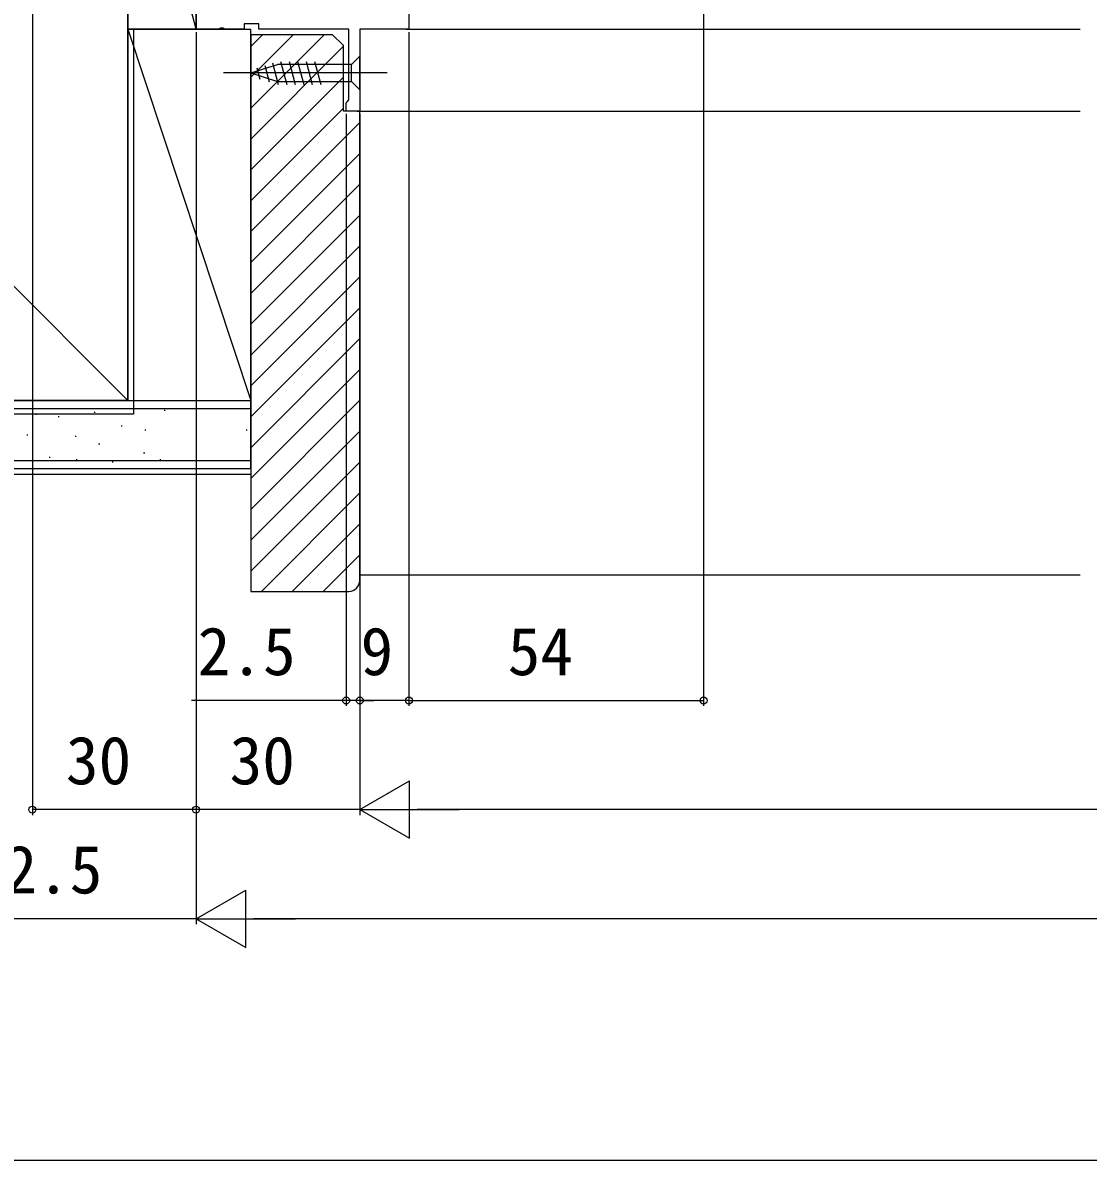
# Model space of a CAD drawing. Units: millimetres, scale not verified. Extents: x -525 to 525, y -783 to 779.
# Drawn here: x -304.3 to -109, y -782.9 to -574.4 of the extents above; entities that cross this region are included whole.
import ezdxf
from ezdxf.enums import TextEntityAlignment as Align

# ---------------------------------------------------------------- set-up
doc = ezdxf.new("R2010")
doc.units = ezdxf.units.MM
doc.header["$LTSCALE"] = 4
for name, color, linetype in [('0-2_YKK_11', 7, 'Continuous'), ('0-4_YKK_12', 2, 'Continuous'), ('0-5_YKK_13', 4, 'Continuous'), ('0-7_YKK_D', 6, 'Continuous'), ('0-8_YKK_ZWAK', 7, 'Continuous'), ('0-9_YSS_K', 3, 'Continuous'), ('0-A_YSS_KE', 3, 'Continuous')]:
    doc.layers.add(name, color=color, linetype=linetype)
doc.styles.add('ＭＳ ゴシック', font='')
doc.styles.get('ＭＳ ゴシック').set_extended_font_data('MS Gothic')

msp = doc.modelspace()

# ---------------------------------------------------------------- linework, layer by layer
at = {"layer": '0-2_YKK_11'}
msp.add_lwpolyline([(-233.5, -570.85), (-233.5, -575.65), (-242.5, -575.65), (-242.5, -590.65), (-245, -590.65), (-245, -589.15), (-244.75, -588.855), (-244.5, -588.559), (-244.5, -575.65), (-261, -575.65), (-261, -574.65), (-263.7, -574.65), (-263.7, -575.65), (-267.175, -575.65), (-267.566, -575.463), (-268.034, -575.463), (-268.424, -575.65), (-272.5, -575.65), (-272.5, -525.65), (-302.5, -525.65), (-302.5, -523.15), (-282.5, -523.15)], dxfattribs=at)
at = {"layer": '0-4_YKK_12'}
for p, q in [((-234, -575.65), (-110.501, -575.65)), ((-243, -590.65), (-110.501, -590.65))]:
    msp.add_line(p, q, dxfattribs=at)
at = {"layer": '0-5_YKK_13'}
for p, q in [((-257.006, -581.552), (-255.88, -585.752)), ((-255.453, -581.552), (-254.327, -585.752)), ((-253.9, -581.552), (-252.774, -585.752)), ((-252.347, -581.552), (-251.221, -585.752)), ((-250.794, -581.552), (-249.668, -585.752)), ((-242.5, -580.551), (-244.05, -582.101)), ((-242.5, -586.751), (-242.5, -580.551)), ((-237.5, -583.651), (-267.5, -583.652)), ((-262.5, -583.652), (-257.584, -582.102)), ((-262.5, -583.652), (-257.584, -585.202)), ((-261.353, -582.713), (-260.804, -584.763)), ((-259.921, -582.262), (-259.108, -585.298)), ((-258.489, -581.81), (-257.433, -585.752)), ((-244.05, -582.101), (-257.584, -582.102)), ((-244.05, -585.201), (-244.05, -582.101)), ((-257.584, -585.202), (-244.05, -585.201)), ((-242.5, -586.751), (-244.05, -585.201))]:
    msp.add_line(p, q, dxfattribs=at)
at = {"layer": '0-7_YKK_D'}
for p, q in [((-179.5, -504.35), (-179.5, -699.649)), ((-302.5, -526.15), (-302.5, -719.649)), ((-272.5, -576.15), (-272.5, -739.649)), ((-272.5, -576.15), (-272.5, -739.649)), ((-272.5, -576.15), (-272.5, -719.649)), ((-272.5, -576.15), (-272.5, -719.649)), ((-233.5, -576.15), (-233.5, -699.649)), ((-233.5, -576.15), (-233.5, -699.649)), ((-245, -591.15), (-245, -699.649)), ((-242.5, -591.15), (-242.5, -719.649)), ((-242.5, -591.15), (-242.5, -699.649)), ((-242.5, -591.15), (-242.5, -699.649)), ((-242.5, -593.65), (-242.5, -719.649)), ((-245, -698.649), (-273.327, -698.649)), ((-242.5, -698.649), (-245, -698.649)), ((-233.5, -698.649), (-242.5, -698.649)), ((-242.5, -698.649), (-239.95, -698.649)), ((-233.5, -698.649), (-179.5, -698.649)), ((-242.5, -718.649), (-233.407, -713.399)), ((-233.407, -723.899), (-233.407, -713.399)), ((-272.5, -718.649), (-302.5, -718.649)), ((-242.5, -718.649), (-272.5, -718.649)), ((-242.5, -718.649), (-233.407, -723.899)), ((-242.5, -718.649), (-224.313, -718.649)), ((203, -718.649), (-232, -718.649)), ((-272.5, -738.649), (-263.407, -733.399)), ((-263.407, -743.899), (-263.407, -733.399)), ((-272.5, -738.649), (-325, -738.649)), ((-272.5, -738.649), (-263.407, -743.899)), ((-272.5, -738.649), (-254.313, -738.649)), ((233, -738.649), (-262, -738.649))]:
    msp.add_line(p, q, dxfattribs=at)
for centre in [(-245, -698.649), (-242.5, -698.649), (-242.5, -698.649), (-233.5, -698.649), (-233.5, -698.649), (-179.5, -698.649), (-302.5, -718.649), (-272.5, -718.649), (-272.5, -718.649)]:
    msp.add_circle(centre, 0.637, dxfattribs=at)
at = {"layer": '0-8_YKK_ZWAK'}
msp.add_lwpolyline([(-525, -782.9), (525, -782.9), (525, 747.1)], dxfattribs=at)
at = {"layer": '0-9_YSS_K'}
for p, q in [((-272.5, -575.649), (-285, -526.649)), ((-285, -643.649), (-390, -538.649)), ((-285, -575.649), (-262.5, -575.649)), ((-285, -643.649), (-285, -575.649)), ((-285, -575.649), (-262.5, -643.649)), ((-262.5, -643.649), (-262.5, -575.649)), ((-262.5, -578.789), (-260.361, -576.649)), ((-262.5, -584.446), (-254.704, -576.649)), ((-262.5, -590.102), (-249.047, -576.649)), ((-262.5, -595.759), (-245.5, -578.759)), ((-262.5, -601.416), (-245.5, -584.416)), ((-262.5, -607.073), (-245.5, -590.073)), ((-262.5, -612.73), (-242.5, -592.73)), ((-262.5, -618.387), (-242.5, -598.387)), ((-262.5, -624.044), (-242.5, -604.044)), ((-262.5, -629.7), (-242.5, -609.7)), ((-262.5, -635.357), (-242.5, -615.357)), ((-262.5, -641.014), (-242.5, -621.014)), ((-262.5, -646.671), (-242.5, -626.671)), ((-262.5, -652.328), (-242.5, -632.328)), ((-262.5, -657.985), (-242.5, -637.985)), ((-285, -643.649), (-262.5, -643.649)), ((-262.5, -663.642), (-242.5, -643.642)), ((-472.5, -645.149), (-262.5, -645.149)), ((-290.981, -645.869), (-291.181, -645.869)), ((-278.184, -645.479), (-278.384, -645.479)), ((-301.699, -646.215), (-301.899, -646.215)), ((-297.608, -646.648), (-297.808, -646.648)), ((-303.347, -650.012), (-303.547, -650.012)), ((-294.489, -650.267), (-294.689, -650.267)), ((-286.04, -648.364), (-286.24, -648.364)), ((-281.692, -649.097), (-281.892, -649.097)), ((-263.117, -649.097), (-263.317, -649.097)), ((-262.5, -669.298), (-242.5, -649.298)), ((-290.161, -651.66), (-290.361, -651.66)), ((-299.226, -654.133), (-299.426, -654.133)), ((-281.919, -653.308), (-282.119, -653.308)), ((-472.5, -654.649), (-262.5, -654.649)), ((-294.3, -654.554), (-294.5, -654.554)), ((-287.688, -654.957), (-287.888, -654.957)), ((-278.963, -654.554), (-279.163, -654.554)), ((-262.5, -674.955), (-242.5, -654.955)), ((-472.5, -657.15), (-262.5, -657.149)), ((-260.537, -678.649), (-242.5, -660.612)), ((-254.88, -678.649), (-242.5, -666.269)), ((-249.224, -678.649), (-242.5, -671.926)), ((-242.5, -675.649), (-110.501, -675.649))]:
    msp.add_line(p, q, dxfattribs=at)
msp.add_lwpolyline([(-285, -575.649), (-285, -526.649), (-272.5, -526.649), (-272.5, -575.649)], close=True, dxfattribs=at)
at = {"layer": '0-A_YSS_KE'}
for p, q in [((-284, -575.649), (-284, -646.149)), ((-472.5, -643.649), (-262.5, -643.649)), ((-262.5, -656.149), (-262.5, -643.649)), ((-284, -646.149), (-472.5, -646.149)), ((-472.5, -656.149), (-262.5, -656.149))]:
    msp.add_line(p, q, dxfattribs=at)
for points in [[(-390, -538.649), (-285, -538.649), (-285, -643.649), (-390, -643.649)], [(-262.5, -576.649), (-262.5, -678.649), (-244.5, -678.649)], [(-242.5, -676.649), (-242.5, -590.649), (-245.5, -590.649), (-245.5, -578.649), (-247.5, -576.649), (-262.5, -576.649)]]:
    msp.add_lwpolyline(points, dxfattribs=at)
msp.add_arc((-244.5, -676.649), 2, 270.00001, 359.99999, dxfattribs=at)

# ---------------------------------------------------------------- texts
at = {"layer": '0-7_YKK_D', "style": 'ＭＳ ゴシック'}
for s, p in [('2.5', (-272.214, -696.649)), ('9', (-242.364, -696.649)), ('54', (-215.398, -696.649)), ('30', (-296.364, -716.649)), ('30', (-266.364, -716.649)), ('52.5', (-313.614, -736.649))]:
    msp.add_text(s, height=8.798, dxfattribs=at).set_placement(p, align=Align.BOTTOM_LEFT)

doc.saveas('drawing.dxf')
